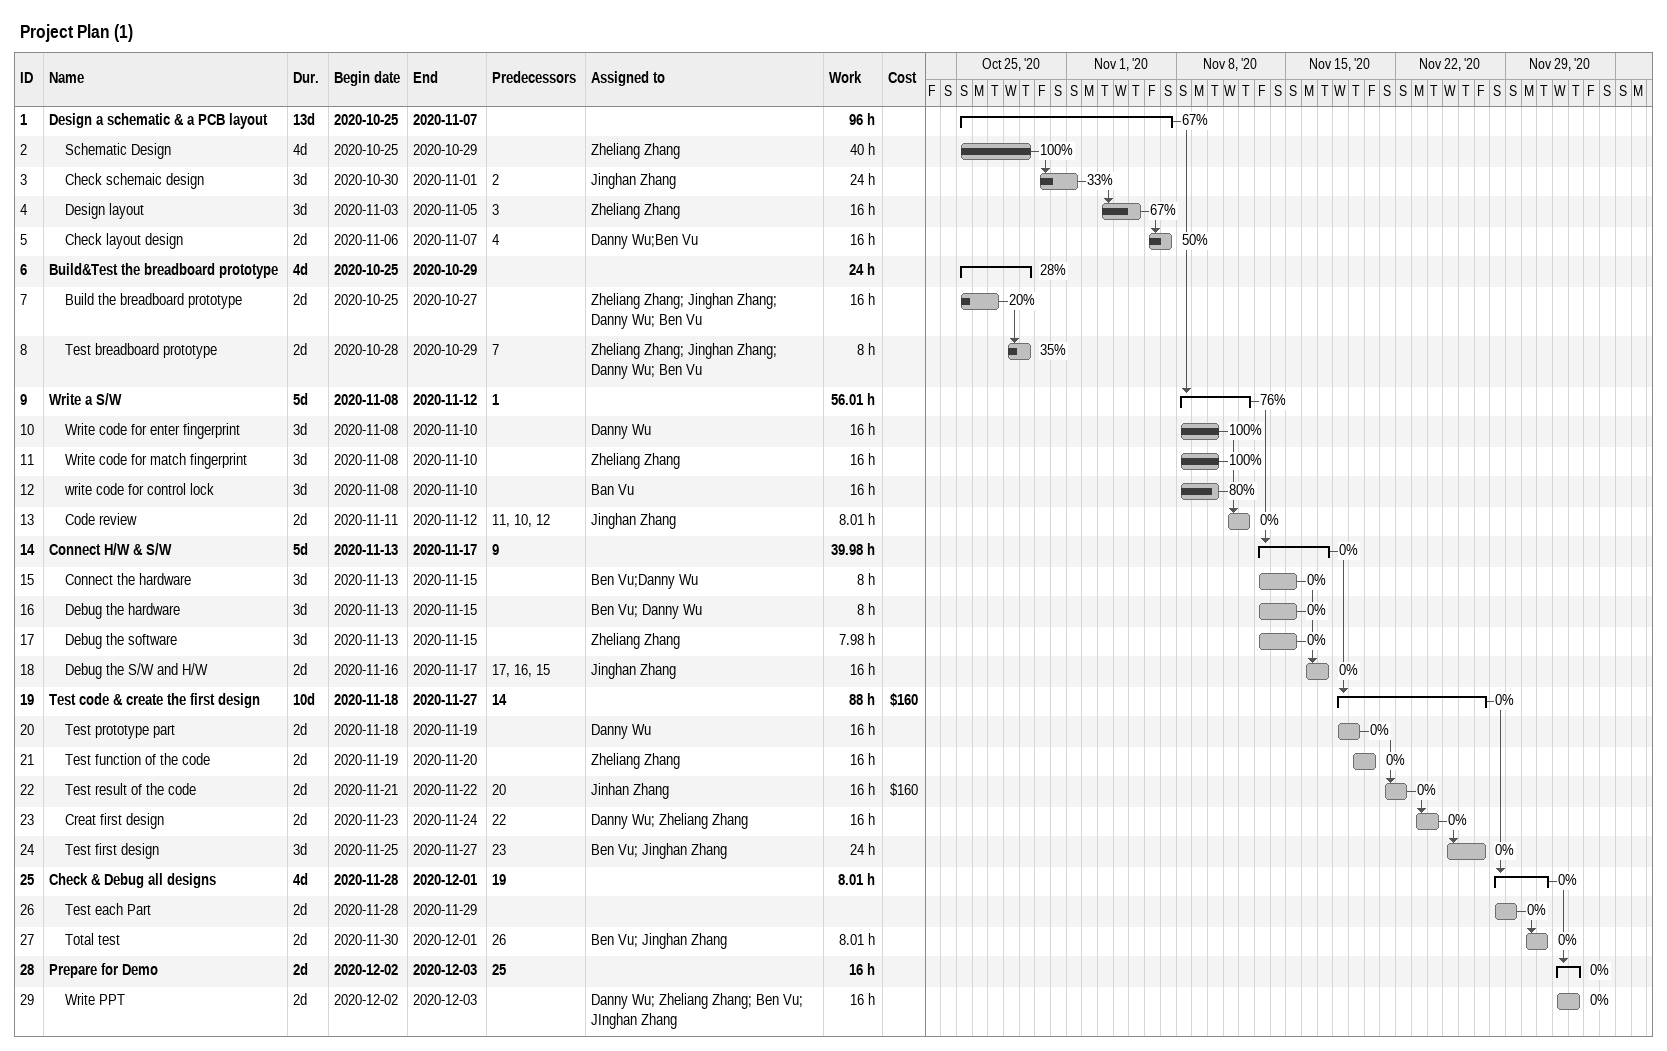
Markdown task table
Project Plan (1)

| ID | Level | Task | Duration | Start | Finish | Predecessors | Resources | % complete | Work (h) | Cost ($) |
|---|---|---|---|---|---|---|---|---|---|---|
| 1 | 1 | **Design a schematic & a PCB layout** | 13d | 2020-10-25 | 2020-11-07 |  |  | 67 | 96 |  |
| 2 | 2 | Schematic Design | 4d | 2020-10-25 | 2020-10-29 |  | Zheliang Zhang | 100 | 40 |  |
| 3 | 2 | Check schemaic design | 3d | 2020-10-30 | 2020-11-01 | 2 | Jinghan Zhang | 33 | 24 |  |
| 4 | 2 | Design layout | 3d | 2020-11-03 | 2020-11-05 | 3 | Zheliang Zhang | 67 | 16 |  |
| 5 | 2 | Check layout design | 2d | 2020-11-06 | 2020-11-07 | 4 | Danny Wu;Ben Vu | 50 | 16 |  |
| 6 | 1 | **Build&Test the breadboard prototype** | 4d | 2020-10-25 | 2020-10-29 |  |  | 28 | 24 |  |
| 7 | 2 | Build the breadboard prototype | 2d | 2020-10-25 | 2020-10-27 |  | Zheliang Zhang; Jinghan Zhang; Danny Wu; Ben Vu | 20 | 16 |  |
| 8 | 2 | Test breadboard prototype | 2d | 2020-10-28 | 2020-10-29 | 7 | Zheliang Zhang; Jinghan Zhang; Danny Wu; Ben Vu | 35 | 8 |  |
| 9 | 1 | **Write a S/W** | 5d | 2020-11-08 | 2020-11-12 | 1 |  | 76 | 56.01 |  |
| 10 | 2 | Write code for enter fingerprint | 3d | 2020-11-08 | 2020-11-10 |  | Danny Wu | 100 | 16 |  |
| 11 | 2 | Write code for match fingerprint | 3d | 2020-11-08 | 2020-11-10 |  | Zheliang Zhang | 100 | 16 |  |
| 12 | 2 | write code for control lock | 3d | 2020-11-08 | 2020-11-10 |  | Ban Vu | 80 | 16 |  |
| 13 | 2 | Code review | 2d | 2020-11-11 | 2020-11-12 | 11, 10, 12 | Jinghan Zhang | 0 | 8.01 |  |
| 14 | 1 | **Connect H/W & S/W** | 5d | 2020-11-13 | 2020-11-17 | 9 |  | 0 | 39.98 |  |
| 15 | 2 | Connect the hardware | 3d | 2020-11-13 | 2020-11-15 |  | Ben Vu;Danny Wu | 0 | 8 |  |
| 16 | 2 | Debug the hardware | 3d | 2020-11-13 | 2020-11-15 |  | Ben Vu; Danny Wu | 0 | 8 |  |
| 17 | 2 | Debug the software | 3d | 2020-11-13 | 2020-11-15 |  | Zheliang Zhang | 0 | 7.98 |  |
| 18 | 2 | Debug the S/W and H/W | 2d | 2020-11-16 | 2020-11-17 | 17, 16, 15 | Jinghan Zhang | 0 | 16 |  |
| 19 | 1 | **Test code & create the first design** | 10d | 2020-11-18 | 2020-11-27 | 14 |  | 0 | 88 | 160 |
| 20 | 2 | Test prototype part | 2d | 2020-11-18 | 2020-11-19 |  | Danny Wu | 0 | 16 |  |
| 21 | 2 | Test function of the code | 2d | 2020-11-19 | 2020-11-20 |  | Zheliang Zhang | 0 | 16 |  |
| 22 | 2 | Test result of the code | 2d | 2020-11-21 | 2020-11-22 | 20 | Jinhan Zhang | 0 | 16 | 160 |
| 23 | 2 | Creat first design | 2d | 2020-11-23 | 2020-11-24 | 22 | Danny Wu; Zheliang Zhang | 0 | 16 |  |
| 24 | 2 | Test first design | 3d | 2020-11-25 | 2020-11-27 | 23 | Ben Vu; Jinghan Zhang | 0 | 24 |  |
| 25 | 1 | **Check & Debug all designs** | 4d | 2020-11-28 | 2020-12-01 | 19 |  | 0 | 8.01 |  |
| 26 | 2 | Test each Part | 2d | 2020-11-28 | 2020-11-29 |  |  | 0 |  |  |
| 27 | 2 | Total test | 2d | 2020-11-30 | 2020-12-01 | 26 | Ben Vu; Jinghan Zhang | 0 | 8.01 |  |
| 28 | 1 | **Prepare for Demo** | 2d | 2020-12-02 | 2020-12-03 | 25 |  | 0 | 16 |  |
| 29 | 2 | Write PPT | 2d | 2020-12-02 | 2020-12-03 |  | Danny Wu; Zheliang Zhang; Ben Vu; JInghan Zhang | 0 | 16 |  |
